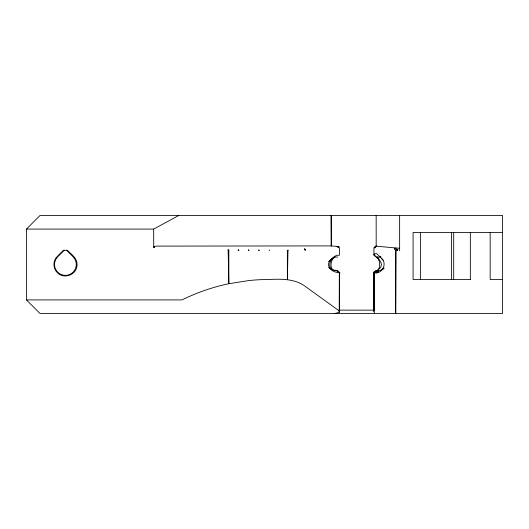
<?xml version="1.0" encoding="UTF-8"?>
<svg xmlns="http://www.w3.org/2000/svg" width="529" height="529" viewBox="0 0 529 529"><rect width="100%" height="100%" fill="white"/><g stroke="black" fill="none" stroke-linecap="round" stroke-linejoin="round"><path stroke-width="0.79" d="M334.89 313.545L339.459 312.203L338.712 310.523L305.504 286.573C295.268 278.743 281.64 278.869 269.426 279.484A140.198 99.141 0 0 0 249.014 280.535L228.826 283.709L228.131 249.615L228.832 250.27L228.826 283.709C212.618 287.128 196.841 292.583 181.983 299.917L26.45 299.917L26.45 229.083L40.072 215.455L502.55 215.455L502.55 313.545L40.072 313.545L26.45 299.917M269.175 249.992L269.426 250.64M331.333 215.455L331.286 246.223M339.459 247.883L339.439 255.262L336.636 255.262C332.516 257.405 326.261 262.179 329.336 267.555C331.385 270.974 335.498 272.58 339.347 272.719L339.301 311.561L339.393 272.719M374.605 313.545L373.93 311.363L373.977 272.614C381.68 274.829 387.671 263.964 381.687 258.615M374.922 247.803L375.418 246.653L374.922 247.803L374.406 247.764L375.068 247.149M287.981 250.62L287.373 279.689L287.373 250.62L287.955 249.972L287.981 250.62L287.373 250.62M339.459 312.203L339.439 311.244M396.737 250.607L396.796 249.926L398.006 249.252L397.299 249.43L396.618 250.601L397.524 249.457L396.737 250.607L397.167 249.953M375.835 270.703C369.182 275.12 381.244 268.481 380.867 266.874C382.87 262.946 378.976 260.123 377.62 257.034L376.463 257.12L380.913 257.034M373.93 311.363L373.977 272.614L374.016 310.893L374.201 310.549M374.307 247.592L374.453 246.898L374.552 247.579M394.621 249.529L395.117 248.379L395.97 248.207L394.773 248.868L395.97 248.207M374.777 247.797L374.935 247.136M376.364 272.819L377.514 270.954L376.205 272.819L377.111 270.96M376.231 270.934L374.922 272.779L376.231 270.934L380.338 270.458L383.155 268.917M376.205 272.819L377.289 270.967M375.253 246.831L376.192 246.17L399.633 248.306M153.965 246.739L153.668 247.38L154.514 247.433L153.965 246.739L155.843 246.111L331.319 245.899L331.214 215.455L331.339 245.939M377.468 272.66L378.771 270.828L377.322 272.693M378.017 270.22L379.538 267.125L379.67 262.549L378.46 259.336L373.943 254.819L373.937 247.665M334.685 256.889C329.283 259.607 327.107 268.818 334.48 270.478C335.756 268.527 344.101 276.667 337.608 270.954C334.374 270.63 330.969 269.73 328.648 267.317M334.784 257.034L331.101 260.427M332.285 259.296L331.372 260.175L332.437 259.243L331.412 261.412L330.989 265.188L331.432 267.667L332.695 270.028M328.621 261.716L330.85 259.527L329.818 260.599M383.419 268.699L383.968 268.143L382.758 269.069M64.188 250.29L57.687 256.796A10.897 10.897 0 0 0 57.687 272.204A10.897 10.897 0 0 0 73.095 272.204A10.897 10.897 0 0 0 73.095 256.796L66.594 250.29M331.65 259.924L332.979 258.608M331.61 260.05L332.265 259.514M382.665 269.195L383.968 268.143M334.877 257.034L329.951 260.493M26.45 229.083L153.668 229.083L178.822 215.455M373.943 272.514L374.644 272.29M338.778 246.712L337.277 246.64L338.778 246.712L339.268 247.208L337.833 246.593M304.393 248.941L305.385 249.39L305.504 250.045L304.79 250.085L304.393 248.941L305.385 249.39L304.671 249.43L305.504 250.045M502.55 232.489L413.089 232.489L413.089 279.484L470.585 279.484M334.619 257.034L337.7 257.034M502.55 279.484L490.171 279.484L490.171 232.489M339.268 310.139L374.605 310.139M228.085 250.257L228.832 250.27M337.396 270.914L338.785 272.68L337.555 270.941L339.347 272.719M332.205 245.978L338.269 246.547L337.231 246.349L338.269 246.547L337.714 246.388M337.277 246.64L338.401 246.792L337.952 247.347L337.661 246.851M379.478 256.406L380.992 257.034M154.514 247.433L153.734 247.069L153.668 229.083M375.365 256.3L375.868 256.691M374.069 255.117L374.869 255.864L374.307 255.401M374.519 255.567L374.671 255.666M374.869 255.864L373.943 254.819L374.096 253.993L376.701 253.629L383.28 260.175M337.661 270.96L339.387 272.726M337.608 270.954L339.076 272.706M376.179 246.216L376.165 215.455M470.341 232.489L470.341 279.484M453.69 232.489L453.69 279.484M451.581 232.489L451.581 279.484M420.515 232.489L420.515 279.484M399.633 215.455L399.633 250.852M395.857 249.701L395.705 313.545L395.857 249.701M258.84 249.966L258.826 250.614L259.21 250.614L258.84 249.966M248.537 249.9L248.511 250.541L249.02 250.548L248.537 249.9M238.288 249.781L238.255 250.422L238.883 250.435L238.288 249.781M76.864 266.576C75.64 275.06 64.148 279.054 57.906 273.176A11.459 11.459 0 0 1 57.291 256.4L63.374 250.29L67.454 250.29C70.939 254.125 76.222 257.253 76.93 262.84A9.476 7.862 90 0 1 76.87 266.576M376.172 246.164L375.57 246.329L376.172 246.19"/></g></svg>
